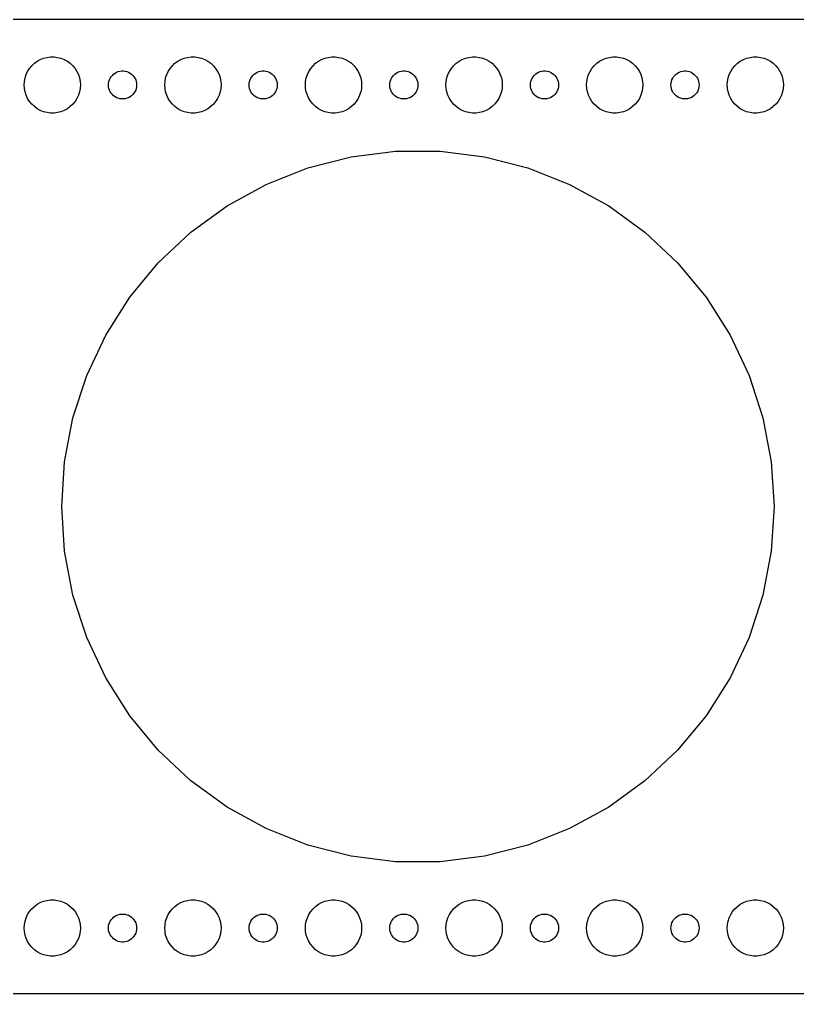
# Model space of a CAD drawing. Header units: metres. Extents: x -217 to 217, y -52 to 52.
# Drawn here: x -123.5 to -40.5, y -52 to 52 of the extents above; entities that cross this region are included whole.
import ezdxf

# ---------------------------------------------------------------- set-up
doc = ezdxf.new("R2010")
doc.units = ezdxf.units.M

msp = doc.modelspace()

# ---------------------------------------------------------------- linework, layer by layer
for p, q in [((212.314, 51.9901), (-212.314, 51.9901)), ((-121.277, 47.7145), (-120.927, 47.8532)), ((-120.927, 47.8532), (-120.562, 47.9469)), ((-120.562, 47.9469), (-120.188, 47.9941)), ((-120.188, 47.9941), (-119.812, 47.9941)), ((-119.812, 47.9941), (-119.438, 47.9469)), ((-119.438, 47.9469), (-119.073, 47.8532)), ((-119.073, 47.8532), (-118.723, 47.7145)), ((-106.277, 47.7145), (-105.927, 47.8532)), ((-105.927, 47.8532), (-105.562, 47.9469)), ((-105.562, 47.9469), (-105.188, 47.9941)), ((-105.188, 47.9941), (-104.812, 47.9941)), ((-104.812, 47.9941), (-104.438, 47.9469)), ((-104.438, 47.9469), (-104.073, 47.8532)), ((-104.073, 47.8532), (-103.723, 47.7145)), ((-91.2773, 47.7145), (-90.927, 47.8532)), ((-90.927, 47.8532), (-90.5621, 47.9469)), ((-90.5621, 47.9469), (-90.1884, 47.9941)), ((-90.1884, 47.9941), (-89.8116, 47.9941)), ((-89.8116, 47.9941), (-89.4379, 47.9469)), ((-89.4379, 47.9469), (-89.073, 47.8532)), ((-89.073, 47.8532), (-88.7227, 47.7145)), ((-76.2773, 47.7145), (-75.927, 47.8532)), ((-75.927, 47.8532), (-75.5621, 47.9469)), ((-75.5621, 47.9469), (-75.1884, 47.9941)), ((-75.1884, 47.9941), (-74.8116, 47.9941)), ((-74.8116, 47.9941), (-74.4379, 47.9469)), ((-74.4379, 47.9469), (-74.073, 47.8532)), ((-74.073, 47.8532), (-73.7227, 47.7145)), ((-61.2773, 47.7145), (-60.927, 47.8532)), ((-60.927, 47.8532), (-60.5621, 47.9469)), ((-60.5621, 47.9469), (-60.1884, 47.9941)), ((-60.1884, 47.9941), (-59.8116, 47.9941)), ((-59.8116, 47.9941), (-59.4379, 47.9469)), ((-59.4379, 47.9469), (-59.0729, 47.8532)), ((-59.0729, 47.8532), (-58.7227, 47.7145)), ((-46.2773, 47.7145), (-45.927, 47.8532)), ((-45.927, 47.8532), (-45.5621, 47.9469)), ((-45.5621, 47.9469), (-45.1884, 47.9941)), ((-45.1884, 47.9941), (-44.8116, 47.9941)), ((-44.8116, 47.9941), (-44.4379, 47.9469)), ((-44.4379, 47.9469), (-44.0729, 47.8532)), ((-44.0729, 47.8532), (-43.7227, 47.7145)), ((-122.427, 46.7634), (-122.187, 47.0536)), ((-122.187, 47.0536), (-121.912, 47.3115)), ((-121.912, 47.3115), (-121.607, 47.533)), ((-121.607, 47.533), (-121.277, 47.7145)), ((-118.723, 47.7145), (-118.393, 47.533)), ((-118.393, 47.533), (-118.088, 47.3115)), ((-118.088, 47.3115), (-117.813, 47.0536)), ((-117.813, 47.0536), (-117.573, 46.7634)), ((-107.427, 46.7634), (-107.187, 47.0536)), ((-107.187, 47.0536), (-106.912, 47.3115)), ((-106.912, 47.3115), (-106.607, 47.533)), ((-106.607, 47.533), (-106.277, 47.7145)), ((-103.723, 47.7145), (-103.393, 47.533)), ((-103.393, 47.533), (-103.088, 47.3115)), ((-103.088, 47.3115), (-102.813, 47.0536)), ((-102.813, 47.0536), (-102.573, 46.7634)), ((-92.427, 46.7634), (-92.1869, 47.0536)), ((-92.1869, 47.0536), (-91.9123, 47.3115)), ((-91.9123, 47.3115), (-91.6075, 47.533)), ((-91.6075, 47.533), (-91.2773, 47.7145)), ((-88.7227, 47.7145), (-88.3925, 47.533)), ((-88.3925, 47.533), (-88.0877, 47.3115)), ((-88.0877, 47.3115), (-87.8131, 47.0536)), ((-87.8131, 47.0536), (-87.573, 46.7634)), ((-77.427, 46.7634), (-77.1869, 47.0536)), ((-77.1869, 47.0536), (-76.9123, 47.3115)), ((-76.9123, 47.3115), (-76.6075, 47.533)), ((-76.6075, 47.533), (-76.2773, 47.7145)), ((-73.7227, 47.7145), (-73.3925, 47.533)), ((-73.3925, 47.533), (-73.0877, 47.3115)), ((-73.0877, 47.3115), (-72.8131, 47.0536)), ((-72.8131, 47.0536), (-72.573, 46.7634)), ((-62.427, 46.7634), (-62.1869, 47.0536)), ((-62.1869, 47.0536), (-61.9123, 47.3115)), ((-61.9123, 47.3115), (-61.6075, 47.533)), ((-61.6075, 47.533), (-61.2773, 47.7145)), ((-58.7227, 47.7145), (-58.3925, 47.533)), ((-58.3925, 47.533), (-58.0877, 47.3115)), ((-58.0877, 47.3115), (-57.8131, 47.0536)), ((-57.8131, 47.0536), (-57.5729, 46.7634)), ((-47.427, 46.7634), (-47.1869, 47.0536)), ((-47.1869, 47.0536), (-46.9123, 47.3115)), ((-46.9123, 47.3115), (-46.6075, 47.533)), ((-46.6075, 47.533), (-46.2773, 47.7145)), ((-43.7227, 47.7145), (-43.3925, 47.533)), ((-43.3925, 47.533), (-43.0877, 47.3115)), ((-43.0877, 47.3115), (-42.8131, 47.0536)), ((-42.8131, 47.0536), (-42.5729, 46.7634)), ((-122.906, 45.7461), (-122.789, 46.1044)), ((-122.789, 46.1044), (-122.629, 46.4453)), ((-122.629, 46.4453), (-122.427, 46.7634)), ((-117.573, 46.7634), (-117.371, 46.4453)), ((-117.371, 46.4453), (-117.211, 46.1044)), ((-117.211, 46.1044), (-117.094, 45.7461)), ((-113.814, 45.7226), (-113.714, 45.8817)), ((-113.714, 45.8817), (-113.593, 46.0268)), ((-113.593, 46.0268), (-113.456, 46.1558)), ((-113.456, 46.1558), (-113.304, 46.2665)), ((-113.304, 46.2665), (-113.139, 46.3572)), ((-113.139, 46.3572), (-112.964, 46.4266)), ((-112.964, 46.4266), (-112.781, 46.4734)), ((-112.781, 46.4734), (-112.594, 46.497)), ((-112.594, 46.497), (-112.406, 46.497)), ((-112.406, 46.497), (-112.219, 46.4734)), ((-112.219, 46.4734), (-112.036, 46.4266)), ((-112.036, 46.4266), (-111.861, 46.3572)), ((-111.861, 46.3572), (-111.696, 46.2665)), ((-111.696, 46.2665), (-111.544, 46.1558)), ((-111.544, 46.1558), (-111.407, 46.0268)), ((-111.407, 46.0268), (-111.286, 45.8817)), ((-111.286, 45.8817), (-111.186, 45.7226)), ((-107.906, 45.7461), (-107.789, 46.1044)), ((-107.789, 46.1044), (-107.629, 46.4453)), ((-107.629, 46.4453), (-107.427, 46.7634)), ((-102.573, 46.7634), (-102.371, 46.4453)), ((-102.371, 46.4453), (-102.211, 46.1044)), ((-102.211, 46.1044), (-102.094, 45.7461)), ((-98.8145, 45.7226), (-98.7135, 45.8817)), ((-98.7135, 45.8817), (-98.5934, 46.0268)), ((-98.5934, 46.0268), (-98.4561, 46.1558)), ((-98.4561, 46.1558), (-98.3037, 46.2665)), ((-98.3037, 46.2665), (-98.1387, 46.3572)), ((-98.1387, 46.3572), (-97.9635, 46.4266)), ((-97.9635, 46.4266), (-97.7811, 46.4734)), ((-97.7811, 46.4734), (-97.5942, 46.497)), ((-97.5942, 46.497), (-97.4058, 46.497)), ((-97.4058, 46.497), (-97.2189, 46.4734)), ((-97.2189, 46.4734), (-97.0365, 46.4266)), ((-97.0365, 46.4266), (-96.8613, 46.3572)), ((-96.8613, 46.3572), (-96.6963, 46.2665)), ((-96.6963, 46.2665), (-96.5439, 46.1558)), ((-96.5439, 46.1558), (-96.4065, 46.0268)), ((-96.4065, 46.0268), (-96.2865, 45.8817)), ((-96.2865, 45.8817), (-96.1855, 45.7226)), ((-92.9057, 45.7461), (-92.7893, 46.1044)), ((-92.7893, 46.1044), (-92.6289, 46.4453)), ((-92.6289, 46.4453), (-92.427, 46.7634)), ((-87.573, 46.7634), (-87.3711, 46.4453)), ((-87.3711, 46.4453), (-87.2107, 46.1044)), ((-87.2107, 46.1044), (-87.0943, 45.7461)), ((-83.8145, 45.7226), (-83.7135, 45.8817)), ((-83.7135, 45.8817), (-83.5934, 46.0268)), ((-83.5934, 46.0268), (-83.4561, 46.1558)), ((-83.4561, 46.1558), (-83.3037, 46.2665)), ((-83.3037, 46.2665), (-83.1387, 46.3572)), ((-83.1387, 46.3572), (-82.9635, 46.4266)), ((-82.9635, 46.4266), (-82.7811, 46.4734)), ((-82.7811, 46.4734), (-82.5942, 46.497)), ((-82.5942, 46.497), (-82.4058, 46.497)), ((-82.4058, 46.497), (-82.2189, 46.4734)), ((-82.2189, 46.4734), (-82.0365, 46.4266)), ((-82.0365, 46.4266), (-81.8613, 46.3572)), ((-81.8613, 46.3572), (-81.6963, 46.2665)), ((-81.6963, 46.2665), (-81.5439, 46.1558)), ((-81.5439, 46.1558), (-81.4065, 46.0268)), ((-81.4065, 46.0268), (-81.2865, 45.8817)), ((-81.2865, 45.8817), (-81.1855, 45.7226)), ((-77.9057, 45.7461), (-77.7893, 46.1044)), ((-77.7893, 46.1044), (-77.6289, 46.4453)), ((-77.6289, 46.4453), (-77.427, 46.7634)), ((-72.573, 46.7634), (-72.3711, 46.4453)), ((-72.3711, 46.4453), (-72.2107, 46.1044)), ((-72.2107, 46.1044), (-72.0943, 45.7461)), ((-68.8145, 45.7226), (-68.7135, 45.8817)), ((-68.7135, 45.8817), (-68.5934, 46.0268)), ((-68.5934, 46.0268), (-68.4561, 46.1558)), ((-68.4561, 46.1558), (-68.3037, 46.2665)), ((-68.3037, 46.2665), (-68.1387, 46.3572)), ((-68.1387, 46.3572), (-67.9635, 46.4266)), ((-67.9635, 46.4266), (-67.7811, 46.4734)), ((-67.7811, 46.4734), (-67.5942, 46.497)), ((-67.5942, 46.497), (-67.4058, 46.497)), ((-67.4058, 46.497), (-67.2189, 46.4734)), ((-67.2189, 46.4734), (-67.0365, 46.4266)), ((-67.0365, 46.4266), (-66.8613, 46.3572)), ((-66.8613, 46.3572), (-66.6963, 46.2665)), ((-66.6963, 46.2665), (-66.5439, 46.1558)), ((-66.5439, 46.1558), (-66.4065, 46.0268)), ((-66.4065, 46.0268), (-66.2865, 45.8817)), ((-66.2865, 45.8817), (-66.1855, 45.7226)), ((-62.9057, 45.7461), (-62.7893, 46.1044)), ((-62.7893, 46.1044), (-62.6289, 46.4453)), ((-62.6289, 46.4453), (-62.427, 46.7634)), ((-57.5729, 46.7634), (-57.3711, 46.4453)), ((-57.3711, 46.4453), (-57.2107, 46.1044)), ((-57.2107, 46.1044), (-57.0942, 45.7461)), ((-53.8145, 45.7226), (-53.7135, 45.8817)), ((-53.7135, 45.8817), (-53.5934, 46.0268)), ((-53.5934, 46.0268), (-53.4561, 46.1558)), ((-53.4561, 46.1558), (-53.3037, 46.2665)), ((-53.3037, 46.2665), (-53.1387, 46.3572)), ((-53.1387, 46.3572), (-52.9635, 46.4266)), ((-52.9635, 46.4266), (-52.7811, 46.4734)), ((-52.7811, 46.4734), (-52.5942, 46.497)), ((-52.5942, 46.497), (-52.4058, 46.497)), ((-52.4058, 46.497), (-52.2189, 46.4734)), ((-52.2189, 46.4734), (-52.0365, 46.4266)), ((-52.0365, 46.4266), (-51.8613, 46.3572)), ((-51.8613, 46.3572), (-51.6963, 46.2665)), ((-51.6963, 46.2665), (-51.5439, 46.1558)), ((-51.5439, 46.1558), (-51.4065, 46.0268)), ((-51.4065, 46.0268), (-51.2865, 45.8817)), ((-51.2865, 45.8817), (-51.1855, 45.7226)), ((-47.9057, 45.7461), (-47.7893, 46.1044)), ((-47.7893, 46.1044), (-47.6289, 46.4453)), ((-47.6289, 46.4453), (-47.427, 46.7634)), ((-42.5729, 46.7634), (-42.3711, 46.4453)), ((-42.3711, 46.4453), (-42.2107, 46.1044)), ((-42.2107, 46.1044), (-42.0942, 45.7461)), ((-123, 45), (-122.976, 45.376)), ((-122.976, 44.624), (-123, 45)), ((-122.976, 45.376), (-122.906, 45.7461)), ((-117.094, 45.7461), (-117.024, 45.376)), ((-117.024, 45.376), (-117, 45)), ((-117, 45), (-117.024, 44.624)), ((-114, 45), (-113.988, 45.188)), ((-113.988, 44.812), (-114, 45)), ((-113.988, 45.188), (-113.953, 45.373)), ((-113.953, 44.627), (-113.988, 44.812)), ((-113.953, 45.373), (-113.895, 45.5522)), ((-113.895, 45.5522), (-113.814, 45.7226)), ((-111.186, 45.7226), (-111.105, 45.5522)), ((-111.105, 45.5522), (-111.047, 45.373)), ((-111.047, 45.373), (-111.012, 45.188)), ((-111.012, 44.812), (-111.047, 44.627)), ((-111.012, 45.188), (-111, 45)), ((-111, 45), (-111.012, 44.812)), ((-108, 45), (-107.976, 45.376)), ((-107.976, 44.624), (-108, 45)), ((-107.976, 45.376), (-107.906, 45.7461)), ((-102.094, 45.7461), (-102.024, 45.376)), ((-102.024, 45.376), (-102, 45)), ((-102, 45), (-102.024, 44.624)), ((-99, 45), (-98.9882, 45.188)), ((-98.9882, 44.812), (-99, 45)), ((-98.9882, 45.188), (-98.9529, 45.373)), ((-98.9529, 44.627), (-98.9882, 44.812)), ((-98.9529, 45.373), (-98.8947, 45.5522)), ((-98.8947, 45.5522), (-98.8145, 45.7226)), ((-96.1855, 45.7226), (-96.1053, 45.5522)), ((-96.1053, 45.5522), (-96.0471, 45.373)), ((-96.0471, 45.373), (-96.0118, 45.188)), ((-96.0118, 44.812), (-96.0471, 44.627)), ((-96.0118, 45.188), (-96, 45)), ((-96, 45), (-96.0118, 44.812)), ((-93, 45), (-92.9763, 45.376)), ((-92.9763, 44.624), (-93, 45)), ((-92.9763, 45.376), (-92.9057, 45.7461)), ((-87.0943, 45.7461), (-87.0237, 45.376)), ((-87.0237, 45.376), (-87, 45)), ((-87, 45), (-87.0237, 44.624)), ((-84, 45), (-83.9882, 45.188)), ((-83.9882, 44.812), (-84, 45)), ((-83.9882, 45.188), (-83.9529, 45.373)), ((-83.9529, 44.627), (-83.9882, 44.812)), ((-83.9529, 45.373), (-83.8947, 45.5522)), ((-83.8947, 45.5522), (-83.8145, 45.7226)), ((-81.1855, 45.7226), (-81.1053, 45.5522)), ((-81.1053, 45.5522), (-81.0471, 45.373)), ((-81.0471, 45.373), (-81.0118, 45.188)), ((-81.0118, 44.812), (-81.0471, 44.627)), ((-81.0118, 45.188), (-81, 45)), ((-81, 45), (-81.0118, 44.812)), ((-78, 45), (-77.9763, 45.376)), ((-77.9763, 44.624), (-78, 45)), ((-77.9763, 45.376), (-77.9057, 45.7461)), ((-72.0943, 45.7461), (-72.0237, 45.376)), ((-72.0237, 45.376), (-72, 45)), ((-72, 45), (-72.0237, 44.624)), ((-69, 45), (-68.9882, 45.188)), ((-68.9882, 44.812), (-69, 45)), ((-68.9882, 45.188), (-68.9529, 45.373)), ((-68.9529, 44.627), (-68.9882, 44.812)), ((-68.9529, 45.373), (-68.8947, 45.5522)), ((-68.8947, 45.5522), (-68.8145, 45.7226)), ((-66.1855, 45.7226), (-66.1053, 45.5522)), ((-66.1053, 45.5522), (-66.0471, 45.373)), ((-66.0471, 45.373), (-66.0118, 45.188)), ((-66.0118, 44.812), (-66.0471, 44.627)), ((-66.0118, 45.188), (-66, 45)), ((-66, 45), (-66.0118, 44.812)), ((-63, 45), (-62.9763, 45.376)), ((-62.9763, 44.624), (-63, 45)), ((-62.9763, 45.376), (-62.9057, 45.7461)), ((-57.0942, 45.7461), (-57.0237, 45.376)), ((-57.0237, 45.376), (-57, 45)), ((-57, 45), (-57.0237, 44.624)), ((-54, 45), (-53.9882, 45.188)), ((-53.9882, 44.812), (-54, 45)), ((-53.9882, 45.188), (-53.9529, 45.373)), ((-53.9529, 44.627), (-53.9882, 44.812)), ((-53.9529, 45.373), (-53.8947, 45.5522)), ((-53.8947, 45.5522), (-53.8145, 45.7226)), ((-51.1855, 45.7226), (-51.1053, 45.5522)), ((-51.1053, 45.5522), (-51.0471, 45.373)), ((-51.0471, 45.373), (-51.0118, 45.188)), ((-51.0118, 44.812), (-51.0471, 44.627)), ((-51.0118, 45.188), (-51, 45)), ((-51, 45), (-51.0118, 44.812)), ((-48, 45), (-47.9763, 45.376)), ((-47.9763, 44.624), (-48, 45)), ((-47.9763, 45.376), (-47.9057, 45.7461)), ((-42.0942, 45.7461), (-42.0237, 45.376)), ((-42.0237, 45.376), (-42, 45)), ((-42, 45), (-42.0237, 44.624)), ((-122.906, 44.2539), (-122.976, 44.624)), ((-122.789, 43.8956), (-122.906, 44.2539)), ((-122.629, 43.5547), (-122.789, 43.8956)), ((-117.211, 43.8956), (-117.371, 43.5547)), ((-117.094, 44.2539), (-117.211, 43.8956)), ((-117.024, 44.624), (-117.094, 44.2539)), ((-113.895, 44.4478), (-113.953, 44.627)), ((-113.814, 44.2774), (-113.895, 44.4478)), ((-113.714, 44.1183), (-113.814, 44.2774)), ((-113.593, 43.9732), (-113.714, 44.1183)), ((-113.456, 43.8442), (-113.593, 43.9732)), ((-113.304, 43.7335), (-113.456, 43.8442)), ((-113.139, 43.6428), (-113.304, 43.7335)), ((-111.696, 43.7335), (-111.861, 43.6428)), ((-111.544, 43.8442), (-111.696, 43.7335)), ((-111.407, 43.9732), (-111.544, 43.8442)), ((-111.286, 44.1183), (-111.407, 43.9732)), ((-111.186, 44.2774), (-111.286, 44.1183)), ((-111.105, 44.4478), (-111.186, 44.2774)), ((-111.047, 44.627), (-111.105, 44.4478)), ((-107.906, 44.2539), (-107.976, 44.624)), ((-107.789, 43.8956), (-107.906, 44.2539)), ((-107.629, 43.5547), (-107.789, 43.8956)), ((-102.211, 43.8956), (-102.371, 43.5547)), ((-102.094, 44.2539), (-102.211, 43.8956)), ((-102.024, 44.624), (-102.094, 44.2539)), ((-98.8947, 44.4478), (-98.9529, 44.627)), ((-98.8145, 44.2774), (-98.8947, 44.4478)), ((-98.7135, 44.1183), (-98.8145, 44.2774)), ((-98.5934, 43.9732), (-98.7135, 44.1183)), ((-98.4561, 43.8442), (-98.5934, 43.9732)), ((-98.3037, 43.7335), (-98.4561, 43.8442)), ((-98.1387, 43.6428), (-98.3037, 43.7335)), ((-96.6963, 43.7335), (-96.8613, 43.6428)), ((-96.5439, 43.8442), (-96.6963, 43.7335)), ((-96.4065, 43.9732), (-96.5439, 43.8442)), ((-96.2865, 44.1183), (-96.4065, 43.9732)), ((-96.1855, 44.2774), (-96.2865, 44.1183)), ((-96.1053, 44.4478), (-96.1855, 44.2774)), ((-96.0471, 44.627), (-96.1053, 44.4478)), ((-92.9057, 44.2539), (-92.9763, 44.624)), ((-92.7893, 43.8956), (-92.9057, 44.2539)), ((-92.6289, 43.5547), (-92.7893, 43.8956)), ((-87.2107, 43.8956), (-87.3711, 43.5547)), ((-87.0943, 44.2539), (-87.2107, 43.8956)), ((-87.0237, 44.624), (-87.0943, 44.2539)), ((-83.8947, 44.4478), (-83.9529, 44.627)), ((-83.8145, 44.2774), (-83.8947, 44.4478)), ((-83.7135, 44.1183), (-83.8145, 44.2774)), ((-83.5934, 43.9732), (-83.7135, 44.1183)), ((-83.4561, 43.8442), (-83.5934, 43.9732)), ((-83.3037, 43.7335), (-83.4561, 43.8442)), ((-83.1387, 43.6428), (-83.3037, 43.7335)), ((-81.6963, 43.7335), (-81.8613, 43.6428)), ((-81.5439, 43.8442), (-81.6963, 43.7335)), ((-81.4065, 43.9732), (-81.5439, 43.8442)), ((-81.2865, 44.1183), (-81.4065, 43.9732)), ((-81.1855, 44.2774), (-81.2865, 44.1183)), ((-81.1053, 44.4478), (-81.1855, 44.2774)), ((-81.0471, 44.627), (-81.1053, 44.4478)), ((-77.9057, 44.2539), (-77.9763, 44.624)), ((-77.7893, 43.8956), (-77.9057, 44.2539)), ((-77.6289, 43.5547), (-77.7893, 43.8956)), ((-72.2107, 43.8956), (-72.3711, 43.5547)), ((-72.0943, 44.2539), (-72.2107, 43.8956)), ((-72.0237, 44.624), (-72.0943, 44.2539)), ((-68.8947, 44.4478), (-68.9529, 44.627)), ((-68.8145, 44.2774), (-68.8947, 44.4478)), ((-68.7135, 44.1183), (-68.8145, 44.2774)), ((-68.5934, 43.9732), (-68.7135, 44.1183)), ((-68.4561, 43.8442), (-68.5934, 43.9732)), ((-68.3037, 43.7335), (-68.4561, 43.8442)), ((-68.1387, 43.6428), (-68.3037, 43.7335)), ((-66.6963, 43.7335), (-66.8613, 43.6428)), ((-66.5439, 43.8442), (-66.6963, 43.7335)), ((-66.4065, 43.9732), (-66.5439, 43.8442)), ((-66.2865, 44.1183), (-66.4065, 43.9732)), ((-66.1855, 44.2774), (-66.2865, 44.1183)), ((-66.1053, 44.4478), (-66.1855, 44.2774)), ((-66.0471, 44.627), (-66.1053, 44.4478)), ((-62.9057, 44.2539), (-62.9763, 44.624)), ((-62.7893, 43.8956), (-62.9057, 44.2539)), ((-62.6289, 43.5547), (-62.7893, 43.8956)), ((-57.2107, 43.8956), (-57.3711, 43.5547)), ((-57.0942, 44.2539), (-57.2107, 43.8956)), ((-57.0237, 44.624), (-57.0942, 44.2539)), ((-53.8947, 44.4478), (-53.9529, 44.627)), ((-53.8145, 44.2774), (-53.8947, 44.4478)), ((-53.7135, 44.1183), (-53.8145, 44.2774)), ((-53.5934, 43.9732), (-53.7135, 44.1183)), ((-53.4561, 43.8442), (-53.5934, 43.9732)), ((-53.3037, 43.7335), (-53.4561, 43.8442)), ((-53.1387, 43.6428), (-53.3037, 43.7335)), ((-51.6963, 43.7335), (-51.8613, 43.6428)), ((-51.5439, 43.8442), (-51.6963, 43.7335)), ((-51.4065, 43.9732), (-51.5439, 43.8442)), ((-51.2865, 44.1183), (-51.4065, 43.9732)), ((-51.1855, 44.2774), (-51.2865, 44.1183)), ((-51.1053, 44.4478), (-51.1855, 44.2774)), ((-51.0471, 44.627), (-51.1053, 44.4478)), ((-47.9057, 44.2539), (-47.9763, 44.624)), ((-47.7893, 43.8956), (-47.9057, 44.2539)), ((-47.6289, 43.5547), (-47.7893, 43.8956)), ((-42.2107, 43.8956), (-42.3711, 43.5547)), ((-42.0942, 44.2539), (-42.2107, 43.8956)), ((-42.0237, 44.624), (-42.0942, 44.2539)), ((-122.427, 43.2366), (-122.629, 43.5547)), ((-122.187, 42.9464), (-122.427, 43.2366)), ((-121.912, 42.6885), (-122.187, 42.9464)), ((-121.607, 42.467), (-121.912, 42.6885)), ((-118.088, 42.6885), (-118.393, 42.467)), ((-117.813, 42.9464), (-118.088, 42.6885)), ((-117.573, 43.2366), (-117.813, 42.9464)), ((-117.371, 43.5547), (-117.573, 43.2366)), ((-112.964, 43.5734), (-113.139, 43.6428)), ((-112.781, 43.5266), (-112.964, 43.5734)), ((-112.594, 43.503), (-112.781, 43.5266)), ((-112.406, 43.503), (-112.594, 43.503)), ((-112.219, 43.5266), (-112.406, 43.503)), ((-112.036, 43.5734), (-112.219, 43.5266)), ((-111.861, 43.6428), (-112.036, 43.5734)), ((-107.427, 43.2366), (-107.629, 43.5547)), ((-107.187, 42.9464), (-107.427, 43.2366)), ((-106.912, 42.6885), (-107.187, 42.9464)), ((-106.607, 42.467), (-106.912, 42.6885)), ((-103.088, 42.6885), (-103.393, 42.467)), ((-102.813, 42.9464), (-103.088, 42.6885)), ((-102.573, 43.2366), (-102.813, 42.9464)), ((-102.371, 43.5547), (-102.573, 43.2366)), ((-97.9635, 43.5734), (-98.1387, 43.6428)), ((-97.7811, 43.5266), (-97.9635, 43.5734)), ((-97.5942, 43.503), (-97.7811, 43.5266)), ((-97.4058, 43.503), (-97.5942, 43.503)), ((-97.2189, 43.5266), (-97.4058, 43.503)), ((-97.0365, 43.5734), (-97.2189, 43.5266)), ((-96.8613, 43.6428), (-97.0365, 43.5734)), ((-92.427, 43.2366), (-92.6289, 43.5547)), ((-92.1869, 42.9464), (-92.427, 43.2366)), ((-91.9123, 42.6885), (-92.1869, 42.9464)), ((-91.6075, 42.467), (-91.9123, 42.6885)), ((-88.0877, 42.6885), (-88.3925, 42.467)), ((-87.8131, 42.9464), (-88.0877, 42.6885)), ((-87.573, 43.2366), (-87.8131, 42.9464)), ((-87.3711, 43.5547), (-87.573, 43.2366)), ((-82.9635, 43.5734), (-83.1387, 43.6428)), ((-82.7811, 43.5266), (-82.9635, 43.5734)), ((-82.5942, 43.503), (-82.7811, 43.5266)), ((-82.4058, 43.503), (-82.5942, 43.503)), ((-82.2189, 43.5266), (-82.4058, 43.503)), ((-82.0365, 43.5734), (-82.2189, 43.5266)), ((-81.8613, 43.6428), (-82.0365, 43.5734)), ((-77.427, 43.2366), (-77.6289, 43.5547)), ((-77.1869, 42.9464), (-77.427, 43.2366)), ((-76.9123, 42.6885), (-77.1869, 42.9464)), ((-76.6075, 42.467), (-76.9123, 42.6885)), ((-73.0877, 42.6885), (-73.3925, 42.467)), ((-72.8131, 42.9464), (-73.0877, 42.6885)), ((-72.573, 43.2366), (-72.8131, 42.9464)), ((-72.3711, 43.5547), (-72.573, 43.2366)), ((-67.9635, 43.5734), (-68.1387, 43.6428)), ((-67.7811, 43.5266), (-67.9635, 43.5734)), ((-67.5942, 43.503), (-67.7811, 43.5266)), ((-67.4058, 43.503), (-67.5942, 43.503)), ((-67.2189, 43.5266), (-67.4058, 43.503)), ((-67.0365, 43.5734), (-67.2189, 43.5266)), ((-66.8613, 43.6428), (-67.0365, 43.5734)), ((-62.427, 43.2366), (-62.6289, 43.5547)), ((-62.1869, 42.9464), (-62.427, 43.2366)), ((-61.9123, 42.6885), (-62.1869, 42.9464)), ((-61.6075, 42.467), (-61.9123, 42.6885)), ((-58.0877, 42.6885), (-58.3925, 42.467)), ((-57.8131, 42.9464), (-58.0877, 42.6885)), ((-57.5729, 43.2366), (-57.8131, 42.9464)), ((-57.3711, 43.5547), (-57.5729, 43.2366)), ((-52.9635, 43.5734), (-53.1387, 43.6428)), ((-52.7811, 43.5266), (-52.9635, 43.5734)), ((-52.5942, 43.503), (-52.7811, 43.5266)), ((-52.4058, 43.503), (-52.5942, 43.503)), ((-52.2189, 43.5266), (-52.4058, 43.503)), ((-52.0365, 43.5734), (-52.2189, 43.5266)), ((-51.8613, 43.6428), (-52.0365, 43.5734)), ((-47.427, 43.2366), (-47.6289, 43.5547)), ((-47.1869, 42.9464), (-47.427, 43.2366)), ((-46.9123, 42.6885), (-47.1869, 42.9464)), ((-46.6075, 42.467), (-46.9123, 42.6885)), ((-43.0877, 42.6885), (-43.3925, 42.467)), ((-42.8131, 42.9464), (-43.0877, 42.6885)), ((-42.5729, 43.2366), (-42.8131, 42.9464)), ((-42.3711, 43.5547), (-42.5729, 43.2366)), ((-121.277, 42.2855), (-121.607, 42.467)), ((-120.927, 42.1468), (-121.277, 42.2855)), ((-120.562, 42.0531), (-120.927, 42.1468)), ((-120.188, 42.0059), (-120.562, 42.0531)), ((-119.812, 42.0059), (-120.188, 42.0059)), ((-119.438, 42.0531), (-119.812, 42.0059)), ((-119.073, 42.1468), (-119.438, 42.0531)), ((-118.723, 42.2855), (-119.073, 42.1468)), ((-118.393, 42.467), (-118.723, 42.2855)), ((-106.277, 42.2855), (-106.607, 42.467)), ((-105.927, 42.1468), (-106.277, 42.2855)), ((-105.562, 42.0531), (-105.927, 42.1468)), ((-105.188, 42.0059), (-105.562, 42.0531)), ((-104.812, 42.0059), (-105.188, 42.0059)), ((-104.438, 42.0531), (-104.812, 42.0059)), ((-104.073, 42.1468), (-104.438, 42.0531)), ((-103.723, 42.2855), (-104.073, 42.1468)), ((-103.393, 42.467), (-103.723, 42.2855)), ((-91.2773, 42.2855), (-91.6075, 42.467)), ((-90.927, 42.1468), (-91.2773, 42.2855)), ((-90.5621, 42.0531), (-90.927, 42.1468)), ((-90.1884, 42.0059), (-90.5621, 42.0531)), ((-89.8116, 42.0059), (-90.1884, 42.0059)), ((-89.4379, 42.0531), (-89.8116, 42.0059)), ((-89.073, 42.1468), (-89.4379, 42.0531)), ((-88.7227, 42.2855), (-89.073, 42.1468)), ((-88.3925, 42.467), (-88.7227, 42.2855)), ((-76.2773, 42.2855), (-76.6075, 42.467)), ((-75.927, 42.1468), (-76.2773, 42.2855)), ((-75.5621, 42.0531), (-75.927, 42.1468)), ((-75.1884, 42.0059), (-75.5621, 42.0531)), ((-74.8116, 42.0059), (-75.1884, 42.0059)), ((-74.4379, 42.0531), (-74.8116, 42.0059)), ((-74.073, 42.1468), (-74.4379, 42.0531)), ((-73.7227, 42.2855), (-74.073, 42.1468)), ((-73.3925, 42.467), (-73.7227, 42.2855)), ((-61.2773, 42.2855), (-61.6075, 42.467)), ((-60.927, 42.1468), (-61.2773, 42.2855)), ((-60.5621, 42.0531), (-60.927, 42.1468)), ((-60.1884, 42.0059), (-60.5621, 42.0531)), ((-59.8116, 42.0059), (-60.1884, 42.0059)), ((-59.4379, 42.0531), (-59.8116, 42.0059)), ((-59.0729, 42.1468), (-59.4379, 42.0531)), ((-58.7227, 42.2855), (-59.0729, 42.1468)), ((-58.3925, 42.467), (-58.7227, 42.2855)), ((-46.2773, 42.2855), (-46.6075, 42.467)), ((-45.927, 42.1468), (-46.2773, 42.2855)), ((-45.5621, 42.0531), (-45.927, 42.1468)), ((-45.1884, 42.0059), (-45.5621, 42.0531)), ((-44.8116, 42.0059), (-45.1884, 42.0059)), ((-44.4379, 42.0531), (-44.8116, 42.0059)), ((-44.0729, 42.1468), (-44.4379, 42.0531)), ((-43.7227, 42.2855), (-44.0729, 42.1468)), ((-43.3925, 42.467), (-43.7227, 42.2855)), ((-88.1205, 37.3269), (-83.386, 37.925)), ((-83.386, 37.925), (-78.614, 37.925)), ((-78.614, 37.925), (-73.8795, 37.3269)), ((-92.7426, 36.1401), (-88.1205, 37.3269)), ((-73.8795, 37.3269), (-69.2574, 36.1401)), ((-97.1796, 34.3834), (-92.7426, 36.1401)), ((-69.2574, 36.1401), (-64.8204, 34.3834)), ((-101.361, 32.0845), (-97.1796, 34.3834)), ((-64.8204, 34.3834), (-60.6386, 32.0845)), ((-105.222, 29.2795), (-101.361, 32.0845)), ((-60.6386, 32.0845), (-56.7779, 29.2795)), ((-108.701, 26.0128), (-105.222, 29.2795)), ((-56.7779, 29.2795), (-53.2992, 26.0128)), ((-111.743, 22.3358), (-108.701, 26.0128)), ((-53.2992, 26.0128), (-50.2574, 22.3358)), ((-114.3, 18.3066), (-111.743, 22.3358)), ((-50.2574, 22.3358), (-47.7003, 18.3066)), ((-116.331, 13.9887), (-114.3, 18.3066)), ((-47.7003, 18.3066), (-45.6685, 13.9887)), ((-117.806, 9.45021), (-116.331, 13.9887)), ((-45.6685, 13.9887), (-44.1938, 9.45021)), ((-118.7, 4.76265), (-117.806, 9.45021)), ((-44.1938, 9.45021), (-43.2996, 4.76265)), ((-119, 0), (-118.7, 4.76265)), ((-43.2996, 4.76265), (-43, 0)), ((-118.7, -4.76265), (-119, 0)), ((-43, 0), (-43.2996, -4.76265)), ((-117.806, -9.45021), (-118.7, -4.76265)), ((-43.2996, -4.76265), (-44.1938, -9.45021)), ((-116.331, -13.9887), (-117.806, -9.45021)), ((-44.1938, -9.45021), (-45.6685, -13.9887)), ((-114.3, -18.3066), (-116.331, -13.9887)), ((-45.6685, -13.9887), (-47.7003, -18.3066)), ((-111.743, -22.3358), (-114.3, -18.3066)), ((-47.7003, -18.3066), (-50.2574, -22.3358)), ((-108.701, -26.0128), (-111.743, -22.3358)), ((-50.2574, -22.3358), (-53.2992, -26.0128)), ((-105.222, -29.2795), (-108.701, -26.0128)), ((-53.2992, -26.0128), (-56.7779, -29.2795)), ((-101.361, -32.0845), (-105.222, -29.2795)), ((-56.7779, -29.2795), (-60.6386, -32.0845)), ((-97.1796, -34.3834), (-101.361, -32.0845)), ((-60.6386, -32.0845), (-64.8204, -34.3834)), ((-92.7426, -36.1401), (-97.1796, -34.3834)), ((-64.8204, -34.3834), (-69.2574, -36.1401)), ((-88.1205, -37.3269), (-92.7426, -36.1401)), ((-69.2574, -36.1401), (-73.8795, -37.3269)), ((-83.386, -37.925), (-88.1205, -37.3269)), ((-73.8795, -37.3269), (-78.614, -37.925)), ((-78.614, -37.925), (-83.386, -37.925)), ((-121.912, -42.6885), (-121.607, -42.467)), ((-121.607, -42.467), (-121.277, -42.2855)), ((-121.277, -42.2855), (-120.927, -42.1468)), ((-120.927, -42.1468), (-120.562, -42.0531)), ((-120.562, -42.0531), (-120.188, -42.0059)), ((-120.188, -42.0059), (-119.812, -42.0059)), ((-119.812, -42.0059), (-119.438, -42.0531)), ((-119.438, -42.0531), (-119.073, -42.1468)), ((-119.073, -42.1468), (-118.723, -42.2855)), ((-118.723, -42.2855), (-118.393, -42.467)), ((-118.393, -42.467), (-118.088, -42.6885)), ((-106.912, -42.6885), (-106.607, -42.467)), ((-106.607, -42.467), (-106.277, -42.2855)), ((-106.277, -42.2855), (-105.927, -42.1468)), ((-105.927, -42.1468), (-105.562, -42.0531)), ((-105.562, -42.0531), (-105.188, -42.0059)), ((-105.188, -42.0059), (-104.812, -42.0059)), ((-104.812, -42.0059), (-104.438, -42.0531)), ((-104.438, -42.0531), (-104.073, -42.1468)), ((-104.073, -42.1468), (-103.723, -42.2855)), ((-103.723, -42.2855), (-103.393, -42.467)), ((-103.393, -42.467), (-103.088, -42.6885)), ((-91.9123, -42.6885), (-91.6075, -42.467)), ((-91.6075, -42.467), (-91.2773, -42.2855)), ((-91.2773, -42.2855), (-90.927, -42.1468)), ((-90.927, -42.1468), (-90.5621, -42.0531)), ((-90.5621, -42.0531), (-90.1884, -42.0059)), ((-90.1884, -42.0059), (-89.8116, -42.0059)), ((-89.8116, -42.0059), (-89.4379, -42.0531)), ((-89.4379, -42.0531), (-89.073, -42.1468)), ((-89.073, -42.1468), (-88.7227, -42.2855)), ((-88.7227, -42.2855), (-88.3925, -42.467)), ((-88.3925, -42.467), (-88.0877, -42.6885)), ((-76.9123, -42.6885), (-76.6075, -42.467)), ((-76.6075, -42.467), (-76.2773, -42.2855)), ((-76.2773, -42.2855), (-75.927, -42.1468)), ((-75.927, -42.1468), (-75.5621, -42.0531)), ((-75.5621, -42.0531), (-75.1884, -42.0059)), ((-75.1884, -42.0059), (-74.8116, -42.0059)), ((-74.8116, -42.0059), (-74.4379, -42.0531)), ((-74.4379, -42.0531), (-74.073, -42.1468)), ((-74.073, -42.1468), (-73.7227, -42.2855)), ((-73.7227, -42.2855), (-73.3925, -42.467)), ((-73.3925, -42.467), (-73.0877, -42.6885)), ((-61.9123, -42.6885), (-61.6075, -42.467)), ((-61.6075, -42.467), (-61.2773, -42.2855)), ((-61.2773, -42.2855), (-60.927, -42.1468)), ((-60.927, -42.1468), (-60.5621, -42.0531)), ((-60.5621, -42.0531), (-60.1884, -42.0059)), ((-60.1884, -42.0059), (-59.8116, -42.0059)), ((-59.8116, -42.0059), (-59.4379, -42.0531)), ((-59.4379, -42.0531), (-59.0729, -42.1468)), ((-59.0729, -42.1468), (-58.7227, -42.2855)), ((-58.7227, -42.2855), (-58.3925, -42.467)), ((-58.3925, -42.467), (-58.0877, -42.6885)), ((-46.9123, -42.6885), (-46.6075, -42.467)), ((-46.6075, -42.467), (-46.2773, -42.2855)), ((-46.2773, -42.2855), (-45.927, -42.1468)), ((-45.927, -42.1468), (-45.5621, -42.0531)), ((-45.5621, -42.0531), (-45.1884, -42.0059)), ((-45.1884, -42.0059), (-44.8116, -42.0059)), ((-44.8116, -42.0059), (-44.4379, -42.0531)), ((-44.4379, -42.0531), (-44.0729, -42.1468)), ((-44.0729, -42.1468), (-43.7227, -42.2855)), ((-43.7227, -42.2855), (-43.3925, -42.467)), ((-43.3925, -42.467), (-43.0877, -42.6885)), ((-122.789, -43.8956), (-122.629, -43.5547)), ((-122.629, -43.5547), (-122.427, -43.2366)), ((-122.427, -43.2366), (-122.187, -42.9464)), ((-122.187, -42.9464), (-121.912, -42.6885)), ((-118.088, -42.6885), (-117.813, -42.9464)), ((-117.813, -42.9464), (-117.573, -43.2366)), ((-117.573, -43.2366), (-117.371, -43.5547)), ((-117.371, -43.5547), (-117.211, -43.8956)), ((-113.304, -43.7335), (-113.139, -43.6428)), ((-113.139, -43.6428), (-112.964, -43.5734)), ((-112.964, -43.5734), (-112.781, -43.5266)), ((-112.781, -43.5266), (-112.594, -43.503)), ((-112.594, -43.503), (-112.406, -43.503)), ((-112.406, -43.503), (-112.219, -43.5266)), ((-112.219, -43.5266), (-112.036, -43.5734)), ((-112.036, -43.5734), (-111.861, -43.6428)), ((-111.861, -43.6428), (-111.696, -43.7335)), ((-107.789, -43.8956), (-107.629, -43.5547)), ((-107.629, -43.5547), (-107.427, -43.2366)), ((-107.427, -43.2366), (-107.187, -42.9464)), ((-107.187, -42.9464), (-106.912, -42.6885)), ((-103.088, -42.6885), (-102.813, -42.9464)), ((-102.813, -42.9464), (-102.573, -43.2366)), ((-102.573, -43.2366), (-102.371, -43.5547)), ((-102.371, -43.5547), (-102.211, -43.8956)), ((-98.3037, -43.7335), (-98.1387, -43.6428)), ((-98.1387, -43.6428), (-97.9635, -43.5734)), ((-97.9635, -43.5734), (-97.7811, -43.5266)), ((-97.7811, -43.5266), (-97.5942, -43.503)), ((-97.5942, -43.503), (-97.4058, -43.503)), ((-97.4058, -43.503), (-97.2189, -43.5266)), ((-97.2189, -43.5266), (-97.0365, -43.5734)), ((-97.0365, -43.5734), (-96.8613, -43.6428)), ((-96.8613, -43.6428), (-96.6963, -43.7335)), ((-92.7893, -43.8956), (-92.6289, -43.5547)), ((-92.6289, -43.5547), (-92.427, -43.2366)), ((-92.427, -43.2366), (-92.1869, -42.9464)), ((-92.1869, -42.9464), (-91.9123, -42.6885)), ((-88.0877, -42.6885), (-87.8131, -42.9464)), ((-87.8131, -42.9464), (-87.573, -43.2366)), ((-87.573, -43.2366), (-87.3711, -43.5547)), ((-87.3711, -43.5547), (-87.2107, -43.8956)), ((-83.3037, -43.7335), (-83.1387, -43.6428)), ((-83.1387, -43.6428), (-82.9635, -43.5734)), ((-82.9635, -43.5734), (-82.7811, -43.5266)), ((-82.7811, -43.5266), (-82.5942, -43.503)), ((-82.5942, -43.503), (-82.4058, -43.503)), ((-82.4058, -43.503), (-82.2189, -43.5266)), ((-82.2189, -43.5266), (-82.0365, -43.5734)), ((-82.0365, -43.5734), (-81.8613, -43.6428)), ((-81.8613, -43.6428), (-81.6963, -43.7335)), ((-77.7893, -43.8956), (-77.6289, -43.5547)), ((-77.6289, -43.5547), (-77.427, -43.2366)), ((-77.427, -43.2366), (-77.1869, -42.9464)), ((-77.1869, -42.9464), (-76.9123, -42.6885)), ((-73.0877, -42.6885), (-72.8131, -42.9464)), ((-72.8131, -42.9464), (-72.573, -43.2366)), ((-72.573, -43.2366), (-72.3711, -43.5547)), ((-72.3711, -43.5547), (-72.2107, -43.8956)), ((-68.3037, -43.7335), (-68.1387, -43.6428)), ((-68.1387, -43.6428), (-67.9635, -43.5734)), ((-67.9635, -43.5734), (-67.7811, -43.5266)), ((-67.7811, -43.5266), (-67.5942, -43.503)), ((-67.5942, -43.503), (-67.4058, -43.503)), ((-67.4058, -43.503), (-67.2189, -43.5266)), ((-67.2189, -43.5266), (-67.0365, -43.5734)), ((-67.0365, -43.5734), (-66.8613, -43.6428)), ((-66.8613, -43.6428), (-66.6963, -43.7335)), ((-62.7893, -43.8956), (-62.6289, -43.5547)), ((-62.6289, -43.5547), (-62.427, -43.2366)), ((-62.427, -43.2366), (-62.1869, -42.9464)), ((-62.1869, -42.9464), (-61.9123, -42.6885)), ((-58.0877, -42.6885), (-57.8131, -42.9464)), ((-57.8131, -42.9464), (-57.5729, -43.2366)), ((-57.5729, -43.2366), (-57.3711, -43.5547)), ((-57.3711, -43.5547), (-57.2107, -43.8956)), ((-53.3037, -43.7335), (-53.1387, -43.6428)), ((-53.1387, -43.6428), (-52.9635, -43.5734)), ((-52.9635, -43.5734), (-52.7811, -43.5266)), ((-52.7811, -43.5266), (-52.5942, -43.503)), ((-52.5942, -43.503), (-52.4058, -43.503)), ((-52.4058, -43.503), (-52.2189, -43.5266)), ((-52.2189, -43.5266), (-52.0365, -43.5734)), ((-52.0365, -43.5734), (-51.8613, -43.6428)), ((-51.8613, -43.6428), (-51.6963, -43.7335)), ((-47.7893, -43.8956), (-47.6289, -43.5547)), ((-47.6289, -43.5547), (-47.427, -43.2366)), ((-47.427, -43.2366), (-47.1869, -42.9464)), ((-47.1869, -42.9464), (-46.9123, -42.6885)), ((-43.0877, -42.6885), (-42.8131, -42.9464)), ((-42.8131, -42.9464), (-42.5729, -43.2366)), ((-42.5729, -43.2366), (-42.3711, -43.5547)), ((-42.3711, -43.5547), (-42.2107, -43.8956)), ((-123, -45), (-122.976, -44.624)), ((-122.976, -44.624), (-122.906, -44.2539)), ((-122.906, -44.2539), (-122.789, -43.8956)), ((-117.211, -43.8956), (-117.094, -44.2539)), ((-117.094, -44.2539), (-117.024, -44.624)), ((-117.024, -44.624), (-117, -45)), ((-113.988, -44.812), (-113.953, -44.627)), ((-113.953, -44.627), (-113.895, -44.4478)), ((-113.895, -44.4478), (-113.814, -44.2774)), ((-113.814, -44.2774), (-113.714, -44.1183)), ((-113.714, -44.1183), (-113.593, -43.9732)), ((-113.593, -43.9732), (-113.456, -43.8442)), ((-113.456, -43.8442), (-113.304, -43.7335)), ((-111.696, -43.7335), (-111.544, -43.8442)), ((-111.544, -43.8442), (-111.407, -43.9732)), ((-111.407, -43.9732), (-111.286, -44.1183)), ((-111.286, -44.1183), (-111.186, -44.2774)), ((-111.186, -44.2774), (-111.105, -44.4478)), ((-111.105, -44.4478), (-111.047, -44.627)), ((-111.047, -44.627), (-111.012, -44.812)), ((-108, -45), (-107.976, -44.624)), ((-107.976, -44.624), (-107.906, -44.2539)), ((-107.906, -44.2539), (-107.789, -43.8956)), ((-102.211, -43.8956), (-102.094, -44.2539)), ((-102.094, -44.2539), (-102.024, -44.624)), ((-102.024, -44.624), (-102, -45)), ((-98.9882, -44.812), (-98.9529, -44.627)), ((-98.9529, -44.627), (-98.8947, -44.4478)), ((-98.8947, -44.4478), (-98.8145, -44.2774)), ((-98.8145, -44.2774), (-98.7135, -44.1183)), ((-98.7135, -44.1183), (-98.5934, -43.9732)), ((-98.5934, -43.9732), (-98.4561, -43.8442)), ((-98.4561, -43.8442), (-98.3037, -43.7335)), ((-96.6963, -43.7335), (-96.5439, -43.8442)), ((-96.5439, -43.8442), (-96.4065, -43.9732)), ((-96.4065, -43.9732), (-96.2865, -44.1183)), ((-96.2865, -44.1183), (-96.1855, -44.2774)), ((-96.1855, -44.2774), (-96.1053, -44.4478)), ((-96.1053, -44.4478), (-96.0471, -44.627)), ((-96.0471, -44.627), (-96.0118, -44.812)), ((-93, -45), (-92.9763, -44.624)), ((-92.9763, -44.624), (-92.9057, -44.2539)), ((-92.9057, -44.2539), (-92.7893, -43.8956)), ((-87.2107, -43.8956), (-87.0943, -44.2539)), ((-87.0943, -44.2539), (-87.0237, -44.624)), ((-87.0237, -44.624), (-87, -45)), ((-83.9882, -44.812), (-83.9529, -44.627)), ((-83.9529, -44.627), (-83.8947, -44.4478)), ((-83.8947, -44.4478), (-83.8145, -44.2774)), ((-83.8145, -44.2774), (-83.7135, -44.1183)), ((-83.7135, -44.1183), (-83.5934, -43.9732)), ((-83.5934, -43.9732), (-83.4561, -43.8442)), ((-83.4561, -43.8442), (-83.3037, -43.7335)), ((-81.6963, -43.7335), (-81.5439, -43.8442)), ((-81.5439, -43.8442), (-81.4065, -43.9732)), ((-81.4065, -43.9732), (-81.2865, -44.1183)), ((-81.2865, -44.1183), (-81.1855, -44.2774)), ((-81.1855, -44.2774), (-81.1053, -44.4478)), ((-81.1053, -44.4478), (-81.0471, -44.627)), ((-81.0471, -44.627), (-81.0118, -44.812)), ((-78, -45), (-77.9763, -44.624)), ((-77.9763, -44.624), (-77.9057, -44.2539)), ((-77.9057, -44.2539), (-77.7893, -43.8956)), ((-72.2107, -43.8956), (-72.0943, -44.2539)), ((-72.0943, -44.2539), (-72.0237, -44.624)), ((-72.0237, -44.624), (-72, -45)), ((-68.9882, -44.812), (-68.9529, -44.627)), ((-68.9529, -44.627), (-68.8947, -44.4478)), ((-68.8947, -44.4478), (-68.8145, -44.2774)), ((-68.8145, -44.2774), (-68.7135, -44.1183)), ((-68.7135, -44.1183), (-68.5934, -43.9732)), ((-68.5934, -43.9732), (-68.4561, -43.8442)), ((-68.4561, -43.8442), (-68.3037, -43.7335)), ((-66.6963, -43.7335), (-66.5439, -43.8442)), ((-66.5439, -43.8442), (-66.4065, -43.9732)), ((-66.4065, -43.9732), (-66.2865, -44.1183)), ((-66.2865, -44.1183), (-66.1855, -44.2774)), ((-66.1855, -44.2774), (-66.1053, -44.4478)), ((-66.1053, -44.4478), (-66.0471, -44.627)), ((-66.0471, -44.627), (-66.0118, -44.812)), ((-63, -45), (-62.9763, -44.624)), ((-62.9763, -44.624), (-62.9057, -44.2539)), ((-62.9057, -44.2539), (-62.7893, -43.8956)), ((-57.2107, -43.8956), (-57.0942, -44.2539)), ((-57.0942, -44.2539), (-57.0237, -44.624)), ((-57.0237, -44.624), (-57, -45)), ((-53.9882, -44.812), (-53.9529, -44.627)), ((-53.9529, -44.627), (-53.8947, -44.4478)), ((-53.8947, -44.4478), (-53.8145, -44.2774)), ((-53.8145, -44.2774), (-53.7135, -44.1183)), ((-53.7135, -44.1183), (-53.5934, -43.9732)), ((-53.5934, -43.9732), (-53.4561, -43.8442)), ((-53.4561, -43.8442), (-53.3037, -43.7335)), ((-51.6963, -43.7335), (-51.5439, -43.8442)), ((-51.5439, -43.8442), (-51.4065, -43.9732)), ((-51.4065, -43.9732), (-51.2865, -44.1183)), ((-51.2865, -44.1183), (-51.1855, -44.2774)), ((-51.1855, -44.2774), (-51.1053, -44.4478)), ((-51.1053, -44.4478), (-51.0471, -44.627)), ((-51.0471, -44.627), (-51.0118, -44.812)), ((-48, -45), (-47.9763, -44.624)), ((-47.9763, -44.624), (-47.9057, -44.2539)), ((-47.9057, -44.2539), (-47.7893, -43.8956)), ((-42.2107, -43.8956), (-42.0942, -44.2539)), ((-42.0942, -44.2539), (-42.0237, -44.624)), ((-42.0237, -44.624), (-42, -45)), ((-122.976, -45.376), (-123, -45)), ((-122.906, -45.7461), (-122.976, -45.376)), ((-122.789, -46.1044), (-122.906, -45.7461)), ((-117.094, -45.7461), (-117.211, -46.1044)), ((-117.024, -45.376), (-117.094, -45.7461)), ((-117, -45), (-117.024, -45.376)), ((-114, -45), (-113.988, -44.812)), ((-113.988, -45.188), (-114, -45)), ((-113.953, -45.373), (-113.988, -45.188)), ((-113.895, -45.5522), (-113.953, -45.373)), ((-113.814, -45.7226), (-113.895, -45.5522)), ((-113.714, -45.8817), (-113.814, -45.7226)), ((-111.186, -45.7226), (-111.286, -45.8817)), ((-111.105, -45.5522), (-111.186, -45.7226)), ((-111.047, -45.373), (-111.105, -45.5522)), ((-111.012, -45.188), (-111.047, -45.373)), ((-111.012, -44.812), (-111, -45)), ((-111, -45), (-111.012, -45.188)), ((-107.976, -45.376), (-108, -45)), ((-107.906, -45.7461), (-107.976, -45.376)), ((-107.789, -46.1044), (-107.906, -45.7461)), ((-102.094, -45.7461), (-102.211, -46.1044)), ((-102.024, -45.376), (-102.094, -45.7461)), ((-102, -45), (-102.024, -45.376)), ((-99, -45), (-98.9882, -44.812)), ((-98.9882, -45.188), (-99, -45)), ((-98.9529, -45.373), (-98.9882, -45.188)), ((-98.8947, -45.5522), (-98.9529, -45.373)), ((-98.8145, -45.7226), (-98.8947, -45.5522)), ((-98.7135, -45.8817), (-98.8145, -45.7226)), ((-96.1855, -45.7226), (-96.2865, -45.8817)), ((-96.1053, -45.5522), (-96.1855, -45.7226)), ((-96.0471, -45.373), (-96.1053, -45.5522)), ((-96.0118, -45.188), (-96.0471, -45.373)), ((-96.0118, -44.812), (-96, -45)), ((-96, -45), (-96.0118, -45.188)), ((-92.9763, -45.376), (-93, -45)), ((-92.9057, -45.7461), (-92.9763, -45.376)), ((-92.7893, -46.1044), (-92.9057, -45.7461)), ((-87.0943, -45.7461), (-87.2107, -46.1044)), ((-87.0237, -45.376), (-87.0943, -45.7461)), ((-87, -45), (-87.0237, -45.376)), ((-84, -45), (-83.9882, -44.812)), ((-83.9882, -45.188), (-84, -45)), ((-83.9529, -45.373), (-83.9882, -45.188)), ((-83.8947, -45.5522), (-83.9529, -45.373)), ((-83.8145, -45.7226), (-83.8947, -45.5522)), ((-83.7135, -45.8817), (-83.8145, -45.7226)), ((-81.1855, -45.7226), (-81.2865, -45.8817)), ((-81.1053, -45.5522), (-81.1855, -45.7226)), ((-81.0471, -45.373), (-81.1053, -45.5522)), ((-81.0118, -45.188), (-81.0471, -45.373)), ((-81.0118, -44.812), (-81, -45)), ((-81, -45), (-81.0118, -45.188)), ((-77.9763, -45.376), (-78, -45)), ((-77.9057, -45.7461), (-77.9763, -45.376)), ((-77.7893, -46.1044), (-77.9057, -45.7461)), ((-72.0943, -45.7461), (-72.2107, -46.1044)), ((-72.0237, -45.376), (-72.0943, -45.7461)), ((-72, -45), (-72.0237, -45.376)), ((-69, -45), (-68.9882, -44.812)), ((-68.9882, -45.188), (-69, -45)), ((-68.9529, -45.373), (-68.9882, -45.188)), ((-68.8947, -45.5522), (-68.9529, -45.373)), ((-68.8145, -45.7226), (-68.8947, -45.5522)), ((-68.7135, -45.8817), (-68.8145, -45.7226)), ((-66.1855, -45.7226), (-66.2865, -45.8817)), ((-66.1053, -45.5522), (-66.1855, -45.7226)), ((-66.0471, -45.373), (-66.1053, -45.5522)), ((-66.0118, -45.188), (-66.0471, -45.373)), ((-66.0118, -44.812), (-66, -45)), ((-66, -45), (-66.0118, -45.188)), ((-62.9763, -45.376), (-63, -45)), ((-62.9057, -45.7461), (-62.9763, -45.376)), ((-62.7893, -46.1044), (-62.9057, -45.7461)), ((-57.0942, -45.7461), (-57.2107, -46.1044)), ((-57.0237, -45.376), (-57.0942, -45.7461)), ((-57, -45), (-57.0237, -45.376)), ((-54, -45), (-53.9882, -44.812)), ((-53.9882, -45.188), (-54, -45)), ((-53.9529, -45.373), (-53.9882, -45.188)), ((-53.8947, -45.5522), (-53.9529, -45.373)), ((-53.8145, -45.7226), (-53.8947, -45.5522)), ((-53.7135, -45.8817), (-53.8145, -45.7226)), ((-51.1855, -45.7226), (-51.2865, -45.8817)), ((-51.1053, -45.5522), (-51.1855, -45.7226)), ((-51.0471, -45.373), (-51.1053, -45.5522)), ((-51.0118, -45.188), (-51.0471, -45.373)), ((-51.0118, -44.812), (-51, -45)), ((-51, -45), (-51.0118, -45.188)), ((-47.9763, -45.376), (-48, -45)), ((-47.9057, -45.7461), (-47.9763, -45.376)), ((-47.7893, -46.1044), (-47.9057, -45.7461)), ((-42.0942, -45.7461), (-42.2107, -46.1044)), ((-42.0237, -45.376), (-42.0942, -45.7461)), ((-42, -45), (-42.0237, -45.376)), ((-122.629, -46.4453), (-122.789, -46.1044)), ((-122.427, -46.7634), (-122.629, -46.4453)), ((-122.187, -47.0536), (-122.427, -46.7634)), ((-117.573, -46.7634), (-117.813, -47.0536)), ((-117.371, -46.4453), (-117.573, -46.7634)), ((-117.211, -46.1044), (-117.371, -46.4453)), ((-113.593, -46.0268), (-113.714, -45.8817)), ((-113.456, -46.1558), (-113.593, -46.0268)), ((-113.304, -46.2665), (-113.456, -46.1558)), ((-113.139, -46.3572), (-113.304, -46.2665)), ((-112.964, -46.4266), (-113.139, -46.3572)), ((-112.781, -46.4734), (-112.964, -46.4266)), ((-112.594, -46.497), (-112.781, -46.4734)), ((-112.406, -46.497), (-112.594, -46.497)), ((-112.219, -46.4734), (-112.406, -46.497)), ((-112.036, -46.4266), (-112.219, -46.4734)), ((-111.861, -46.3572), (-112.036, -46.4266)), ((-111.696, -46.2665), (-111.861, -46.3572)), ((-111.544, -46.1558), (-111.696, -46.2665)), ((-111.407, -46.0268), (-111.544, -46.1558)), ((-111.286, -45.8817), (-111.407, -46.0268)), ((-107.629, -46.4453), (-107.789, -46.1044)), ((-107.427, -46.7634), (-107.629, -46.4453)), ((-107.187, -47.0536), (-107.427, -46.7634)), ((-102.573, -46.7634), (-102.813, -47.0536)), ((-102.371, -46.4453), (-102.573, -46.7634)), ((-102.211, -46.1044), (-102.371, -46.4453)), ((-98.5934, -46.0268), (-98.7135, -45.8817)), ((-98.4561, -46.1558), (-98.5934, -46.0268)), ((-98.3037, -46.2665), (-98.4561, -46.1558)), ((-98.1387, -46.3572), (-98.3037, -46.2665)), ((-97.9635, -46.4266), (-98.1387, -46.3572)), ((-97.7811, -46.4734), (-97.9635, -46.4266)), ((-97.5942, -46.497), (-97.7811, -46.4734)), ((-97.4058, -46.497), (-97.5942, -46.497)), ((-97.2189, -46.4734), (-97.4058, -46.497)), ((-97.0365, -46.4266), (-97.2189, -46.4734)), ((-96.8613, -46.3572), (-97.0365, -46.4266)), ((-96.6963, -46.2665), (-96.8613, -46.3572)), ((-96.5439, -46.1558), (-96.6963, -46.2665)), ((-96.4065, -46.0268), (-96.5439, -46.1558)), ((-96.2865, -45.8817), (-96.4065, -46.0268)), ((-92.6289, -46.4453), (-92.7893, -46.1044)), ((-92.427, -46.7634), (-92.6289, -46.4453)), ((-92.1869, -47.0536), (-92.427, -46.7634)), ((-87.573, -46.7634), (-87.8131, -47.0536)), ((-87.3711, -46.4453), (-87.573, -46.7634)), ((-87.2107, -46.1044), (-87.3711, -46.4453)), ((-83.5934, -46.0268), (-83.7135, -45.8817)), ((-83.4561, -46.1558), (-83.5934, -46.0268)), ((-83.3037, -46.2665), (-83.4561, -46.1558)), ((-83.1387, -46.3572), (-83.3037, -46.2665)), ((-82.9635, -46.4266), (-83.1387, -46.3572)), ((-82.7811, -46.4734), (-82.9635, -46.4266)), ((-82.5942, -46.497), (-82.7811, -46.4734)), ((-82.4058, -46.497), (-82.5942, -46.497)), ((-82.2189, -46.4734), (-82.4058, -46.497)), ((-82.0365, -46.4266), (-82.2189, -46.4734)), ((-81.8613, -46.3572), (-82.0365, -46.4266)), ((-81.6963, -46.2665), (-81.8613, -46.3572)), ((-81.5439, -46.1558), (-81.6963, -46.2665)), ((-81.4065, -46.0268), (-81.5439, -46.1558)), ((-81.2865, -45.8817), (-81.4065, -46.0268)), ((-77.6289, -46.4453), (-77.7893, -46.1044)), ((-77.427, -46.7634), (-77.6289, -46.4453)), ((-77.1869, -47.0536), (-77.427, -46.7634)), ((-72.573, -46.7634), (-72.8131, -47.0536)), ((-72.3711, -46.4453), (-72.573, -46.7634)), ((-72.2107, -46.1044), (-72.3711, -46.4453)), ((-68.5934, -46.0268), (-68.7135, -45.8817)), ((-68.4561, -46.1558), (-68.5934, -46.0268)), ((-68.3037, -46.2665), (-68.4561, -46.1558)), ((-68.1387, -46.3572), (-68.3037, -46.2665)), ((-67.9635, -46.4266), (-68.1387, -46.3572)), ((-67.7811, -46.4734), (-67.9635, -46.4266)), ((-67.5942, -46.497), (-67.7811, -46.4734)), ((-67.4058, -46.497), (-67.5942, -46.497)), ((-67.2189, -46.4734), (-67.4058, -46.497)), ((-67.0365, -46.4266), (-67.2189, -46.4734)), ((-66.8613, -46.3572), (-67.0365, -46.4266)), ((-66.6963, -46.2665), (-66.8613, -46.3572)), ((-66.5439, -46.1558), (-66.6963, -46.2665)), ((-66.4065, -46.0268), (-66.5439, -46.1558)), ((-66.2865, -45.8817), (-66.4065, -46.0268)), ((-62.6289, -46.4453), (-62.7893, -46.1044)), ((-62.427, -46.7634), (-62.6289, -46.4453)), ((-62.1869, -47.0536), (-62.427, -46.7634)), ((-57.5729, -46.7634), (-57.8131, -47.0536)), ((-57.3711, -46.4453), (-57.5729, -46.7634)), ((-57.2107, -46.1044), (-57.3711, -46.4453)), ((-53.5934, -46.0268), (-53.7135, -45.8817)), ((-53.4561, -46.1558), (-53.5934, -46.0268)), ((-53.3037, -46.2665), (-53.4561, -46.1558)), ((-53.1387, -46.3572), (-53.3037, -46.2665)), ((-52.9635, -46.4266), (-53.1387, -46.3572)), ((-52.7811, -46.4734), (-52.9635, -46.4266)), ((-52.5942, -46.497), (-52.7811, -46.4734)), ((-52.4058, -46.497), (-52.5942, -46.497)), ((-52.2189, -46.4734), (-52.4058, -46.497)), ((-52.0365, -46.4266), (-52.2189, -46.4734)), ((-51.8613, -46.3572), (-52.0365, -46.4266)), ((-51.6963, -46.2665), (-51.8613, -46.3572)), ((-51.5439, -46.1558), (-51.6963, -46.2665)), ((-51.4065, -46.0268), (-51.5439, -46.1558)), ((-51.2865, -45.8817), (-51.4065, -46.0268)), ((-47.6289, -46.4453), (-47.7893, -46.1044)), ((-47.427, -46.7634), (-47.6289, -46.4453)), ((-47.1869, -47.0536), (-47.427, -46.7634)), ((-42.5729, -46.7634), (-42.8131, -47.0536)), ((-42.3711, -46.4453), (-42.5729, -46.7634)), ((-42.2107, -46.1044), (-42.3711, -46.4453)), ((-121.912, -47.3115), (-122.187, -47.0536)), ((-121.607, -47.533), (-121.912, -47.3115)), ((-121.277, -47.7145), (-121.607, -47.533)), ((-120.927, -47.8532), (-121.277, -47.7145)), ((-118.723, -47.7145), (-119.073, -47.8532)), ((-118.393, -47.533), (-118.723, -47.7145)), ((-118.088, -47.3115), (-118.393, -47.533)), ((-117.813, -47.0536), (-118.088, -47.3115)), ((-106.912, -47.3115), (-107.187, -47.0536)), ((-106.607, -47.533), (-106.912, -47.3115)), ((-106.277, -47.7145), (-106.607, -47.533)), ((-105.927, -47.8532), (-106.277, -47.7145)), ((-103.723, -47.7145), (-104.073, -47.8532)), ((-103.393, -47.533), (-103.723, -47.7145)), ((-103.088, -47.3115), (-103.393, -47.533)), ((-102.813, -47.0536), (-103.088, -47.3115)), ((-91.9123, -47.3115), (-92.1869, -47.0536)), ((-91.6075, -47.533), (-91.9123, -47.3115)), ((-91.2773, -47.7145), (-91.6075, -47.533)), ((-90.927, -47.8532), (-91.2773, -47.7145)), ((-88.7227, -47.7145), (-89.073, -47.8532)), ((-88.3925, -47.533), (-88.7227, -47.7145)), ((-88.0877, -47.3115), (-88.3925, -47.533)), ((-87.8131, -47.0536), (-88.0877, -47.3115)), ((-76.9123, -47.3115), (-77.1869, -47.0536)), ((-76.6075, -47.533), (-76.9123, -47.3115)), ((-76.2773, -47.7145), (-76.6075, -47.533)), ((-75.927, -47.8532), (-76.2773, -47.7145)), ((-73.7227, -47.7145), (-74.073, -47.8532)), ((-73.3925, -47.533), (-73.7227, -47.7145)), ((-73.0877, -47.3115), (-73.3925, -47.533)), ((-72.8131, -47.0536), (-73.0877, -47.3115)), ((-61.9123, -47.3115), (-62.1869, -47.0536)), ((-61.6075, -47.533), (-61.9123, -47.3115)), ((-61.2773, -47.7145), (-61.6075, -47.533)), ((-60.927, -47.8532), (-61.2773, -47.7145)), ((-58.7227, -47.7145), (-59.0729, -47.8532)), ((-58.3925, -47.533), (-58.7227, -47.7145)), ((-58.0877, -47.3115), (-58.3925, -47.533)), ((-57.8131, -47.0536), (-58.0877, -47.3115)), ((-46.9123, -47.3115), (-47.1869, -47.0536)), ((-46.6075, -47.533), (-46.9123, -47.3115)), ((-46.2773, -47.7145), (-46.6075, -47.533)), ((-45.927, -47.8532), (-46.2773, -47.7145)), ((-43.7227, -47.7145), (-44.0729, -47.8532)), ((-43.3925, -47.533), (-43.7227, -47.7145)), ((-43.0877, -47.3115), (-43.3925, -47.533)), ((-42.8131, -47.0536), (-43.0877, -47.3115)), ((-120.562, -47.9469), (-120.927, -47.8532)), ((-120.188, -47.9941), (-120.562, -47.9469)), ((-119.812, -47.9941), (-120.188, -47.9941)), ((-119.438, -47.9469), (-119.812, -47.9941)), ((-119.073, -47.8532), (-119.438, -47.9469)), ((-105.562, -47.9469), (-105.927, -47.8532)), ((-105.188, -47.9941), (-105.562, -47.9469)), ((-104.812, -47.9941), (-105.188, -47.9941)), ((-104.438, -47.9469), (-104.812, -47.9941)), ((-104.073, -47.8532), (-104.438, -47.9469)), ((-90.5621, -47.9469), (-90.927, -47.8532)), ((-90.1884, -47.9941), (-90.5621, -47.9469)), ((-89.8116, -47.9941), (-90.1884, -47.9941)), ((-89.4379, -47.9469), (-89.8116, -47.9941)), ((-89.073, -47.8532), (-89.4379, -47.9469)), ((-75.5621, -47.9469), (-75.927, -47.8532)), ((-75.1884, -47.9941), (-75.5621, -47.9469)), ((-74.8116, -47.9941), (-75.1884, -47.9941)), ((-74.4379, -47.9469), (-74.8116, -47.9941)), ((-74.073, -47.8532), (-74.4379, -47.9469)), ((-60.5621, -47.9469), (-60.927, -47.8532)), ((-60.1884, -47.9941), (-60.5621, -47.9469)), ((-59.8116, -47.9941), (-60.1884, -47.9941)), ((-59.4379, -47.9469), (-59.8116, -47.9941)), ((-59.0729, -47.8532), (-59.4379, -47.9469)), ((-45.5621, -47.9469), (-45.927, -47.8532)), ((-45.1884, -47.9941), (-45.5621, -47.9469)), ((-44.8116, -47.9941), (-45.1884, -47.9941)), ((-44.4379, -47.9469), (-44.8116, -47.9941)), ((-44.0729, -47.8532), (-44.4379, -47.9469)), ((-212.314, -51.9901), (212.314, -51.9901))]:
    msp.add_line(p, q)

doc.saveas('drawing.dxf')
